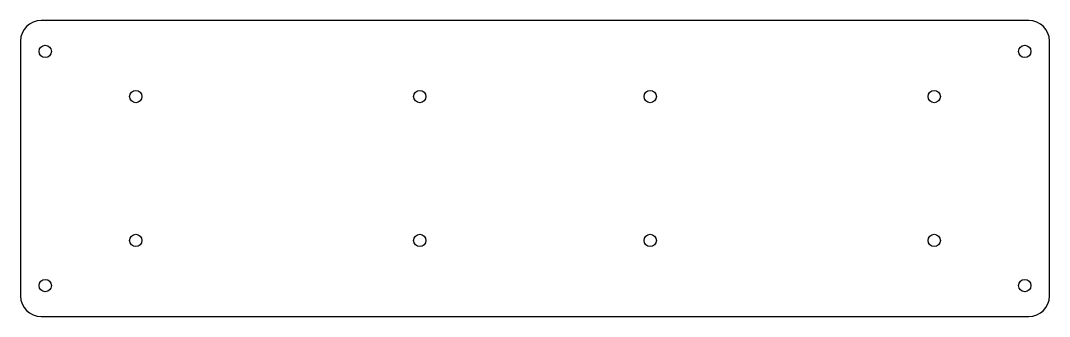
# Model space of a CAD drawing. Header units: millimetres. Extents: x -125 to 125, y -36 to 36.
import ezdxf

# ---------------------------------------------------------------- set-up
doc = ezdxf.new("R2010")
doc.units = ezdxf.units.MM

msp = doc.modelspace()

# ---------------------------------------------------------------- linework, layer by layer
at = {"color": 7, "linetype": 'Continuous', "lineweight": 25}
for p, q in [((120, 36), (-120, 36)), ((-125, 31), (-125, -31)), ((125, -31), (125, 31)), ((-120, -36), (120, -36))]:
    msp.add_line(p, q, dxfattribs=at)
for centre in [(-119, 28.5), (119, 28.5), (-97, 17.5), (-28, 17.5), (28, 17.5), (97, 17.5), (-97, -17.5), (-28, -17.5), (28, -17.5), (97, -17.5), (-119, -28.5), (119, -28.5)]:
    msp.add_circle(centre, 1.5, dxfattribs=at)
for centre, start, end in [((-120, 31), 90, 180), ((120, 31), 0, 90), ((-120, -31), 180, 270), ((120, -31), 270, 0)]:
    msp.add_arc(centre, 5, start, end, dxfattribs=at)

doc.saveas('drawing.dxf')
